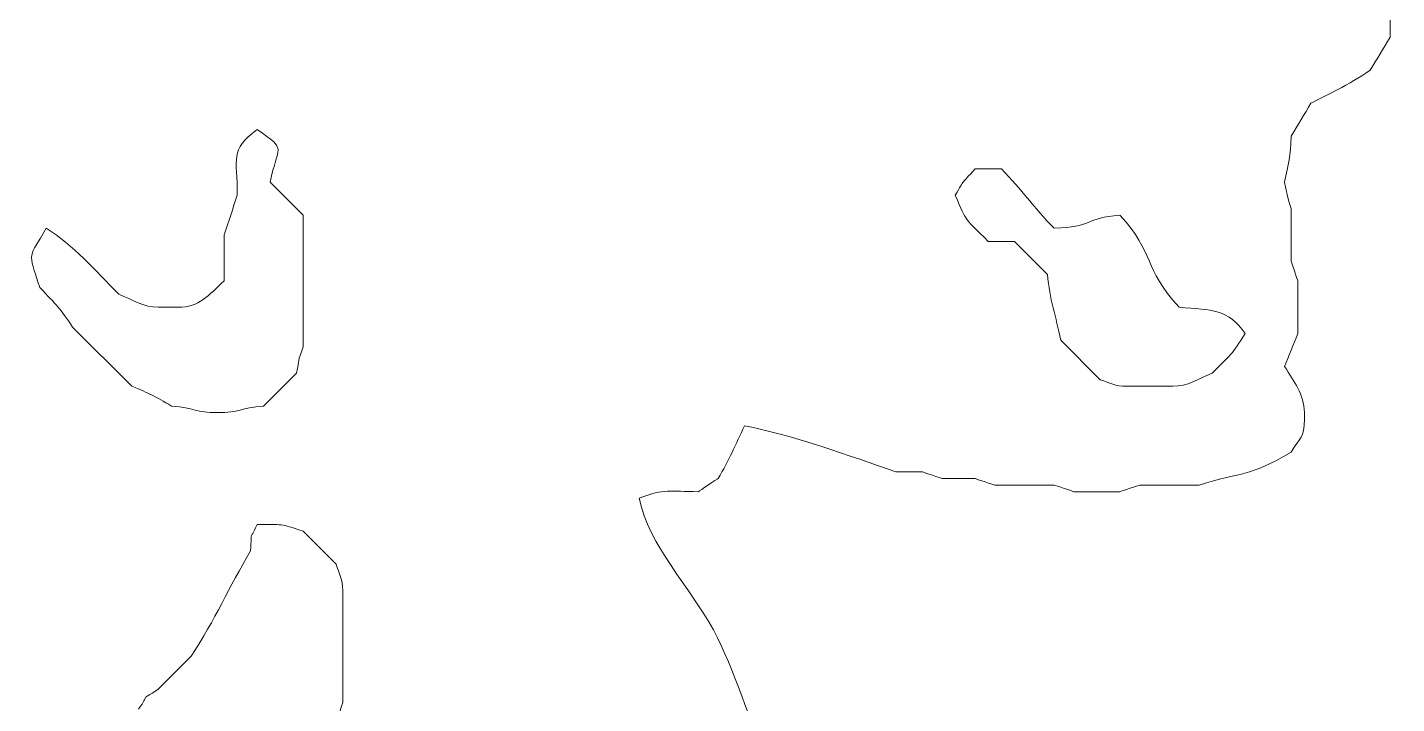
# Model space of a CAD drawing. Header units: millimetres. Extents: x -206 to 205, y -140 to 141.
# Drawn here: x -98.84 to -66.94, y -17.2 to -1.44 of the extents above; entities that cross this region are included whole.
import ezdxf

# ---------------------------------------------------------------- set-up
doc = ezdxf.new("R2010")
doc.units = ezdxf.units.MM
doc.header["$MEASUREMENT"] = 0
doc.layers.add('svg2', color=7, linetype='Continuous')

msp = doc.modelspace()

# ---------------------------------------------------------------- linework, layer by layer
at = {"layer": 'svg2', "lineweight": 9}
for points, knots in [([(-67.7095, 4.6196), (-67.3856, 4.2205), (-67.3269, 4.1315), (-67.0962, 3.6993), (-67.0962, 3.6993), (-67.0962, 3.6993), (-67.0962, 2.9319), (-67.0962, 2.9319), (-67.0962, 2.9319), (-67.0921, 2.9222), (-66.9509, 2.4966), (-66.9422, 2.4711), (-66.9422, 2.4711), (-66.9422, 2.4711), (-66.9422, 1.5504), (-66.9422, 1.5504), (-66.9422, 1.5504), (-66.9422, 1.5504), (-66.9422, -0.1371), (-66.9422, -0.1371), (-66.9422, -0.1371), (-66.9422, -0.1371), (-66.9422, -0.7515), (-66.9422, -0.7515), (-66.9422, -0.7515), (-67.1181, -1.2932), (-67.0828, -1.0686), (-67.0962, -1.6718), (-67.0962, -1.6718), (-67.2526, -1.9388), (-67.3969, -2.1741), (-67.5555, -2.4396), (-67.5555, -2.4396), (-67.8332, -2.6248), (-68.0368, -2.747), (-68.3237, -2.9), (-68.3237, -2.9), (-68.418, -2.9403), (-68.8383, -3.1598), (-68.9371, -3.2064), (-68.9371, -3.2064), (-69.0941, -3.4729), (-69.239, -3.7086), (-69.398, -3.9737), (-69.398, -3.9737), (-69.4088, -4.4519), (-69.4697, -4.6156), (-69.5504, -5.0483), (-69.5504, -5.0483), (-69.4818, -5.3777), (-69.5136, -5.3123), (-69.398, -5.6622), (-69.398, -5.6622), (-69.398, -5.6622), (-69.398, -6.8898), (-69.398, -6.8898), (-69.398, -6.8898), (-69.394, -6.8985), (-69.2527, -7.3241), (-69.244, -7.3502), (-69.244, -7.3502), (-69.244, -7.3502), (-69.244, -8.5774), (-69.244, -8.5774), (-69.244, -8.5774), (-69.3479, -8.8296), (-69.4497, -9.0919), (-69.5504, -9.3452), (-69.5504, -9.3452), (-69.3448, -9.6884), (-69.0911, -9.9881), (-69.0911, -10.4189), (-69.0911, -10.4189), (-69.0911, -10.4189), (-69.0911, -10.5728), (-69.0911, -10.5728), (-69.0911, -10.5728), (-69.0911, -11.0194), (-69.1959, -10.9898), (-69.398, -11.3401), (-69.398, -11.3401), (-70.4026, -11.9422), (-70.5586, -11.7872), (-71.5459, -12.1075), (-71.5459, -12.1075), (-71.5459, -12.1075), (-72.9265, -12.1075), (-72.9265, -12.1075), (-72.9265, -12.1075), (-72.9357, -12.1109), (-73.3623, -12.2512), (-73.3868, -12.2609), (-73.3868, -12.2609), (-73.3868, -12.2609), (-74.4622, -12.2609), (-74.4622, -12.2609), (-74.4622, -12.2609), (-74.4713, -12.2573), (-74.8969, -12.1166), (-74.9215, -12.1075), (-74.9215, -12.1075), (-74.9215, -12.1075), (-76.3037, -12.1075), (-76.3037, -12.1075), (-76.3037, -12.1075), (-76.3124, -12.1038), (-76.7379, -11.9632), (-76.764, -11.9539), (-76.764, -11.9539), (-76.764, -11.9539), (-77.5302, -11.9535), (-77.5302, -11.9535), (-77.5302, -11.9535), (-77.5405, -11.9499), (-77.9661, -11.8098), (-77.9906, -11.8001), (-77.9906, -11.8001), (-77.9906, -11.8001), (-78.6055, -11.8005), (-78.6055, -11.8005), (-78.6055, -11.8005), (-79.6643, -11.4338), (-81.0373, -10.9334), (-82.134, -10.7263), (-82.134, -10.7263), (-82.332, -11.1503), (-82.5039, -11.5447), (-82.7483, -11.9539), (-82.7483, -11.9539), (-82.7663, -11.9632), (-83.1832, -12.2435), (-83.2093, -12.2609), (-83.2093, -12.2609), (-83.8896, -12.2609), (-83.9852, -12.1795), (-84.5898, -12.4139), (-84.5898, -12.4139), (-84.3571, -13.5188), (-83.4118, -14.4753), (-82.8584, -15.4831), (-82.8584, -15.4831), (-82.3417, -16.4263), (-82.0629, -17.612), (-81.5208, -18.5521), (-81.5208, -18.5521), (-81.4767, -19.1216), (-81.3186, -19.6872), (-81.2138, -20.2402), (-81.2138, -20.2402), (-81.3028, -20.7129), (-81.3279, -20.7461), (-81.5208, -21.1614), (-81.5208, -21.1614), (-81.7964, -21.3793), (-81.8543, -21.4342), (-82.134, -21.6214), (-82.134, -21.6214), (-82.8962, -21.6214), (-83.7745, -21.518), (-84.4358, -21.7748), (-84.4358, -21.7748), (-84.6048, -22.1871), (-84.6578, -22.3972), (-84.7438, -22.8495), (-84.7438, -22.8495), (-84.7438, -22.8495), (-85.3572, -23.4633), (-85.3572, -23.4633), (-85.3572, -23.4633), (-85.3572, -23.4633), (-86.4309, -23.4633), (-86.4309, -23.4633), (-86.4309, -23.4633), (-86.728, -23.273), (-86.728, -23.2858), (-87.0457, -23.1565), (-87.0457, -23.1565), (-87.0457, -23.1565), (-88.4264, -21.7753), (-88.4264, -21.7753), (-88.4264, -21.7753), (-89.0699, -21.761), (-89.1644, -21.6357), (-89.8079, -21.6214), (-89.8079, -21.6214), (-90.2616, -21.2024), (-90.5743, -20.9983), (-91.0346, -20.5476), (-91.0346, -20.5476), (-91.6464, -20.5476), (-91.0796, -20.5731), (-91.4955, -20.3942), (-91.4955, -20.3942), (-91.763, -20.0551), (-91.9558, -19.9292), (-91.9558, -19.4735), (-91.9558, -19.4735), (-91.9558, -19.4735), (-91.9558, -19.0131), (-91.9558, -19.0131), (-91.9558, -19.0131), (-91.7533, -18.3864), (-91.6903, -17.7736), (-91.4955, -17.171), (-91.4955, -17.171), (-91.4955, -17.171), (-91.4955, -16.5577), (-91.4955, -16.5577), (-91.4955, -16.5577), (-91.4955, -16.5577), (-91.4955, -14.5628), (-91.4955, -14.5628), (-91.4955, -14.5628), (-91.4955, -14.2958), (-91.5732, -14.1781), (-91.6494, -13.949), (-91.6494, -13.949), (-91.6494, -13.949), (-92.4168, -13.1812), (-92.4168, -13.1812), (-92.4168, -13.1812), (-92.985, -12.997), (-92.8551, -13.0282), (-93.4905, -13.0282), (-93.4905, -13.0282), (-93.6812, -13.4716), (-93.6004, -13.0839), (-93.6433, -13.642), (-93.6433, -13.642), (-94.1519, -14.4907), (-94.4578, -15.2303), (-95.025, -16.0973), (-95.025, -16.0973), (-95.025, -16.0973), (-95.7924, -16.8646), (-95.7924, -16.8646), (-95.7924, -16.8646), (-96.266, -17.168), (-95.9683, -16.945), (-96.2532, -17.325)], [0, 0, 0, 0, 0.0163934, 0.0163934, 0.0163934, 0.0163934, 0.0327869, 0.0327869, 0.0327869, 0.0327869, 0.0491803, 0.0491803, 0.0491803, 0.0491803, 0.0655738, 0.0655738, 0.0655738, 0.0655738, 0.0819672, 0.0819672, 0.0819672, 0.0819672, 0.0983607, 0.0983607, 0.0983607, 0.0983607, 0.1147541, 0.1147541, 0.1147541, 0.1147541, 0.1311475, 0.1311475, 0.1311475, 0.1311475, 0.147541, 0.147541, 0.147541, 0.147541, 0.1639344, 0.1639344, 0.1639344, 0.1639344, 0.1803279, 0.1803279, 0.1803279, 0.1803279, 0.1967213, 0.1967213, 0.1967213, 0.1967213, 0.2131148, 0.2131148, 0.2131148, 0.2131148, 0.2295082, 0.2295082, 0.2295082, 0.2295082, 0.2459016, 0.2459016, 0.2459016, 0.2459016, 0.2622951, 0.2622951, 0.2622951, 0.2622951, 0.2786885, 0.2786885, 0.2786885, 0.2786885, 0.295082, 0.295082, 0.295082, 0.295082, 0.3114754, 0.3114754, 0.3114754, 0.3114754, 0.3278689, 0.3278689, 0.3278689, 0.3278689, 0.3442623, 0.3442623, 0.3442623, 0.3442623, 0.3606557, 0.3606557, 0.3606557, 0.3606557, 0.3770492, 0.3770492, 0.3770492, 0.3770492, 0.3934426, 0.3934426, 0.3934426, 0.3934426, 0.4098361, 0.4098361, 0.4098361, 0.4098361, 0.4262295, 0.4262295, 0.4262295, 0.4262295, 0.442623, 0.442623, 0.442623, 0.442623, 0.4590164, 0.4590164, 0.4590164, 0.4590164, 0.4754098, 0.4754098, 0.4754098, 0.4754098, 0.4918033, 0.4918033, 0.4918033, 0.4918033, 0.5081967, 0.5081967, 0.5081967, 0.5081967, 0.5245902, 0.5245902, 0.5245902, 0.5245902, 0.5409836, 0.5409836, 0.5409836, 0.5409836, 0.557377, 0.557377, 0.557377, 0.557377, 0.5737705, 0.5737705, 0.5737705, 0.5737705, 0.5901639, 0.5901639, 0.5901639, 0.5901639, 0.6065574, 0.6065574, 0.6065574, 0.6065574, 0.6229508, 0.6229508, 0.6229508, 0.6229508, 0.6393443, 0.6393443, 0.6393443, 0.6393443, 0.6557377, 0.6557377, 0.6557377, 0.6557377, 0.6721311, 0.6721311, 0.6721311, 0.6721311, 0.6885246, 0.6885246, 0.6885246, 0.6885246, 0.704918, 0.704918, 0.704918, 0.704918, 0.7213115, 0.7213115, 0.7213115, 0.7213115, 0.7377049, 0.7377049, 0.7377049, 0.7377049, 0.7540984, 0.7540984, 0.7540984, 0.7540984, 0.7704918, 0.7704918, 0.7704918, 0.7704918, 0.7868852, 0.7868852, 0.7868852, 0.7868852, 0.8032787, 0.8032787, 0.8032787, 0.8032787, 0.8196721, 0.8196721, 0.8196721, 0.8196721, 0.8360656, 0.8360656, 0.8360656, 0.8360656, 0.852459, 0.852459, 0.852459, 0.852459, 0.8688525, 0.8688525, 0.8688525, 0.8688525, 0.8852459, 0.8852459, 0.8852459, 0.8852459, 0.9016393, 0.9016393, 0.9016393, 0.9016393, 0.9180328, 0.9180328, 0.9180328, 0.9180328, 0.9344262, 0.9344262, 0.9344262, 0.9344262, 0.9508197, 0.9508197, 0.9508197, 0.9508197, 0.9672131, 0.9672131, 0.9672131, 0.9672131, 1, 1, 1, 1]), ([(-98.4011, -6.1229), (-97.7697, -6.509), (-97.2721, -7.0983), (-96.7124, -7.6574), (-96.7124, -7.6574), (-96.3748, -7.793), (-96.1492, -7.9648), (-95.7922, -7.9644), (-95.7922, -7.9644), (-95.7922, -7.9644), (-95.3319, -7.9648), (-95.3319, -7.9648), (-95.3319, -7.9648), (-94.8393, -7.9648), (-94.6137, -7.6795), (-94.2577, -7.3505), (-94.2577, -7.3505), (-94.2577, -7.3505), (-94.2577, -6.2763), (-94.2577, -6.2763), (-94.2577, -6.2763), (-94.1507, -5.9689), (-94.0572, -5.6629), (-93.9512, -5.3555), (-93.9512, -5.3555), (-93.9502, -4.4702), (-94.1369, -4.3223), (-93.4904, -3.821), (-93.4904, -3.821), (-92.7542, -4.3207), (-93.0207, -4.1887), (-93.183, -5.0481), (-93.183, -5.0481), (-93.183, -5.0481), (-92.4156, -5.8159), (-92.4156, -5.8159), (-92.4156, -5.8159), (-92.4156, -5.8159), (-92.4166, -8.8851), (-92.4166, -8.8851), (-92.4166, -8.8851), (-92.5512, -9.2626), (-92.5016, -9.148), (-92.5696, -9.4989), (-92.5696, -9.4989), (-92.5696, -9.4989), (-93.337, -10.2663), (-93.337, -10.2663), (-93.337, -10.2663), (-93.8929, -10.3092), (-93.8924, -10.4197), (-94.4105, -10.4197), (-94.4105, -10.4197), (-94.9304, -10.4197), (-94.9292, -10.3092), (-95.4848, -10.2667), (-95.4848, -10.2667), (-95.8705, -10.0356), (-95.9942, -9.9706), (-96.406, -9.8059), (-96.406, -9.8059), (-96.406, -9.8059), (-97.7867, -8.4248), (-97.7867, -8.4248), (-97.7867, -8.4248), (-98.0782, -7.9935), (-98.1591, -7.9075), (-98.5549, -7.504), (-98.5549, -7.504), (-98.8414, -6.6175), (-98.8097, -6.8338), (-98.4011, -6.1229)], [0, 0, 0, 0, 0.0526316, 0.0526316, 0.0526316, 0.0526316, 0.1052632, 0.1052632, 0.1052632, 0.1052632, 0.1578947, 0.1578947, 0.1578947, 0.1578947, 0.2105263, 0.2105263, 0.2105263, 0.2105263, 0.2631579, 0.2631579, 0.2631579, 0.2631579, 0.3157895, 0.3157895, 0.3157895, 0.3157895, 0.3684211, 0.3684211, 0.3684211, 0.3684211, 0.4210526, 0.4210526, 0.4210526, 0.4210526, 0.4736842, 0.4736842, 0.4736842, 0.4736842, 0.5263158, 0.5263158, 0.5263158, 0.5263158, 0.5789474, 0.5789474, 0.5789474, 0.5789474, 0.6315789, 0.6315789, 0.6315789, 0.6315789, 0.6842105, 0.6842105, 0.6842105, 0.6842105, 0.7368421, 0.7368421, 0.7368421, 0.7368421, 0.7894737, 0.7894737, 0.7894737, 0.7894737, 0.8421053, 0.8421053, 0.8421053, 0.8421053, 0.8947368, 0.8947368, 0.8947368, 0.8947368, 1, 1, 1, 1]), ([(-76.763, -4.7416), (-76.763, -4.7416), (-76.1497, -4.7416), (-76.1497, -4.7416), (-76.1497, -4.7416), (-75.6561, -5.2455), (-75.4151, -5.6189), (-74.9215, -6.1227), (-74.9215, -6.1227), (-74.0346, -6.1033), (-74.1951, -5.8783), (-73.3868, -5.8164), (-73.3868, -5.8164), (-72.5648, -6.7069), (-72.8657, -7.0338), (-72.0063, -7.9642), (-72.0063, -7.9642), (-71.243, -8.0231), (-70.8575, -8.0098), (-70.4718, -8.578), (-70.4718, -8.578), (-70.7632, -9.0548), (-70.8174, -9.0784), (-71.239, -9.4988), (-71.239, -9.4988), (-71.5767, -9.6339), (-71.8027, -9.8057), (-72.1593, -9.8057), (-72.1593, -9.8057), (-72.1593, -9.8057), (-73.2344, -9.8057), (-73.2344, -9.8057), (-73.2344, -9.8057), (-73.501, -9.8057), (-73.6191, -9.7285), (-73.8478, -9.6528), (-73.8478, -9.6528), (-73.8478, -9.6528), (-74.768, -8.7316), (-74.768, -8.7316), (-74.768, -8.7316), (-74.874, -8.1741), (-75.0304, -7.7786), (-75.0755, -7.1969), (-75.0755, -7.1969), (-75.0755, -7.1969), (-75.8427, -6.4297), (-75.8427, -6.4297), (-75.8427, -6.4297), (-75.8427, -6.4297), (-76.4561, -6.4301), (-76.4561, -6.4301), (-76.4561, -6.4301), (-77.0059, -5.8675), (-76.9409, -6.0236), (-77.2234, -5.3554), (-77.2234, -5.3554), (-76.9907, -4.9472), (-77.1046, -5.1196), (-76.763, -4.7416)], [0, 0, 0, 0, 0.0625, 0.0625, 0.0625, 0.0625, 0.125, 0.125, 0.125, 0.125, 0.1875, 0.1875, 0.1875, 0.1875, 0.25, 0.25, 0.25, 0.25, 0.3125, 0.3125, 0.3125, 0.3125, 0.375, 0.375, 0.375, 0.375, 0.4375, 0.4375, 0.4375, 0.4375, 0.5, 0.5, 0.5, 0.5, 0.5625, 0.5625, 0.5625, 0.5625, 0.625, 0.625, 0.625, 0.625, 0.6875, 0.6875, 0.6875, 0.6875, 0.75, 0.75, 0.75, 0.75, 0.8125, 0.8125, 0.8125, 0.8125, 0.875, 0.875, 0.875, 0.875, 1, 1, 1, 1])]:
    msp.add_open_spline(points, degree=3, knots=knots, dxfattribs=at)

doc.saveas('drawing.dxf')
